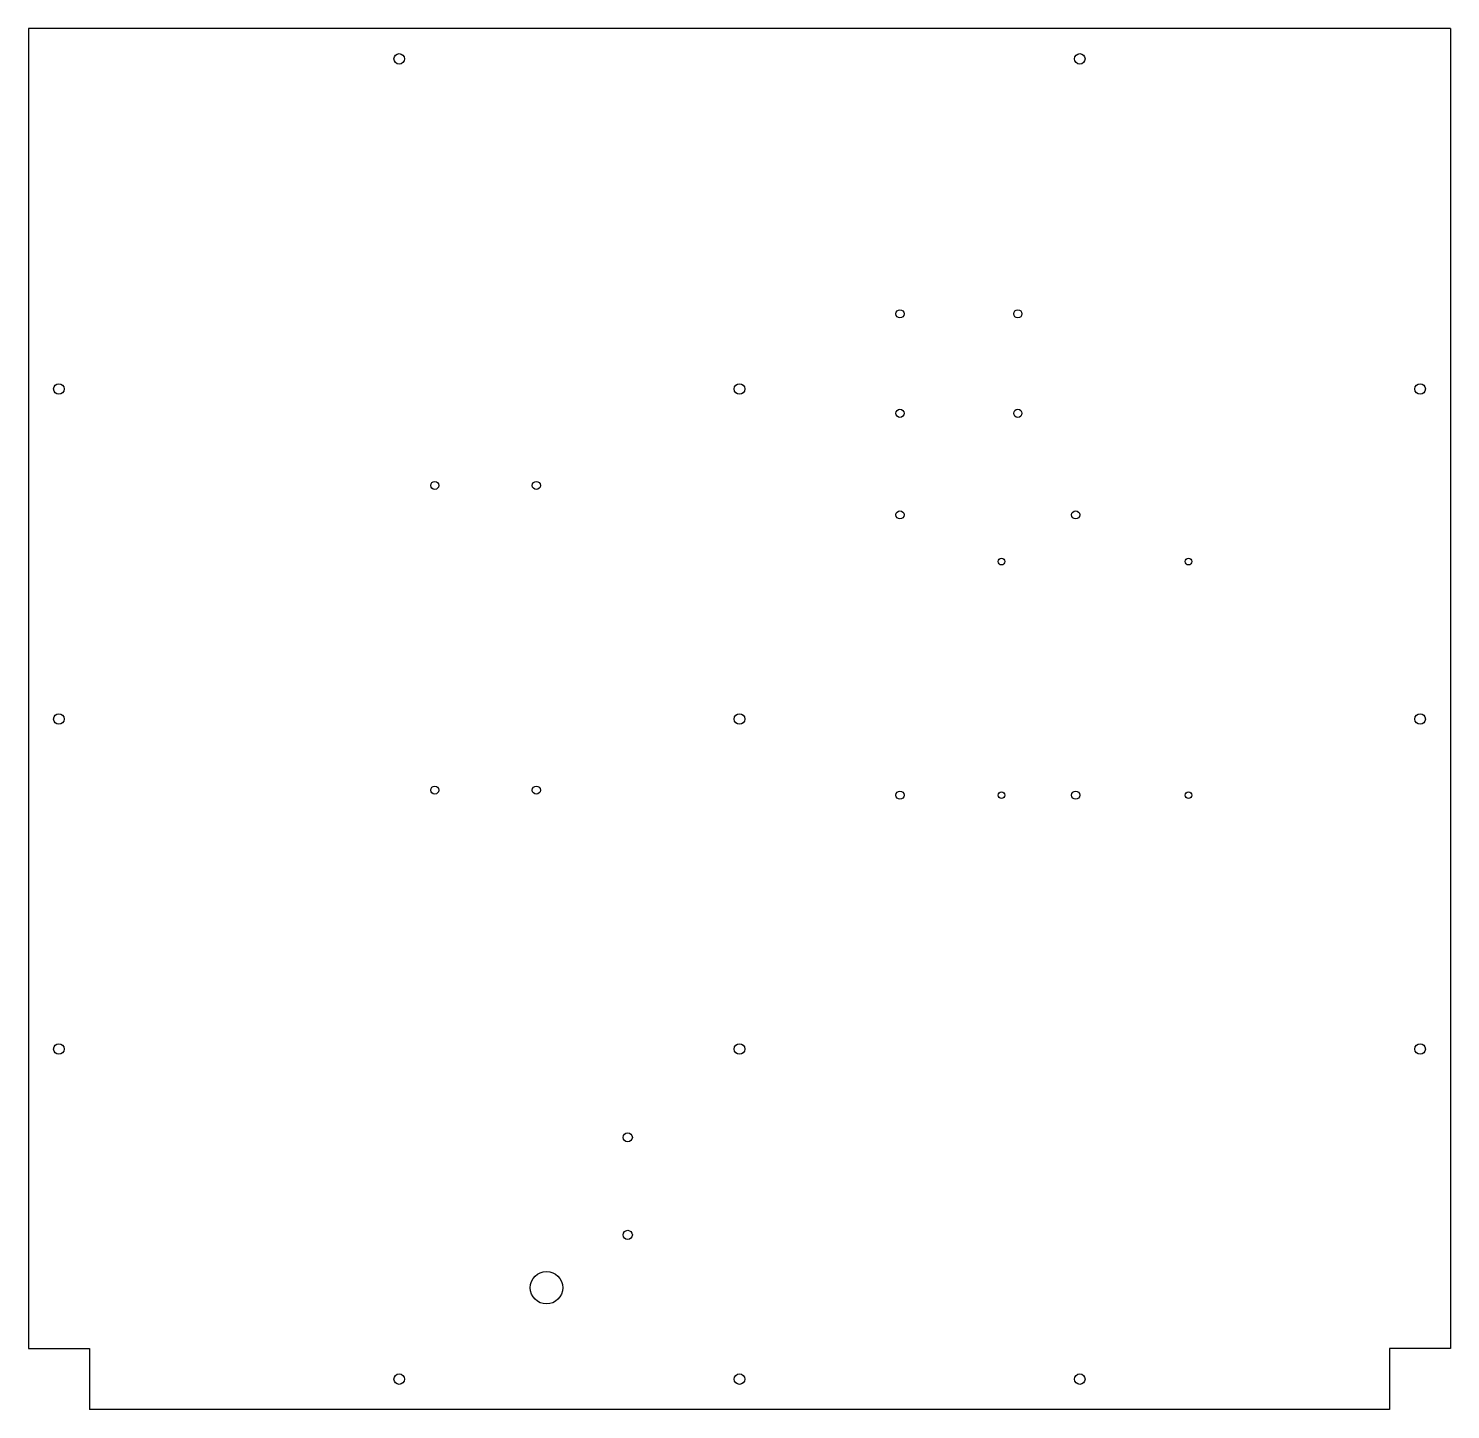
# Model space of a CAD drawing. Extents: x -350 to 350, y -340 to 340.
import ezdxf

# ---------------------------------------------------------------- set-up
doc = ezdxf.new("R2010")
doc.units = 0
doc.layers.get('0').update_dxf_attribs({"linetype": 'continuous'})

msp = doc.modelspace()

# ---------------------------------------------------------------- linework, layer by layer
at = {"color": 0}
for p, q in [((-350, 340), (-350, -310)), ((-350, 340), (-350, -310)), ((350, 340), (-350, 340)), ((350, 340), (-350, 340)), ((350, 340), (350, -310)), ((350, 340), (350, -310)), ((-350, -310), (-320, -310)), ((-350, -310), (-320, -310)), ((-320, -310), (-320, -340)), ((-320, -310), (-320, -340)), ((350, -310), (320, -310)), ((320, -310), (320, -340)), ((350, -310), (320, -310)), ((320, -310), (320, -340)), ((320, -340), (-320, -340)), ((320, -340), (-320, -340))]:
    msp.add_line(p, q, dxfattribs=at)
for centre, radius in [((-167.5, 325), 2.6), ((-167.5, 325), 2.6), ((167.5, 325), 2.6), ((167.5, 325), 2.6), ((79, 199.5), 2), ((137, 199.5), 2), ((-335, 162.5), 2.6), ((-335, 162.5), 2.6), ((0, 162.5), 2.6), ((0, 162.5), 2.6), ((335, 162.5), 2.6), ((335, 162.5), 2.6), ((79, 150.5), 2), ((137, 150.5), 2), ((-150, 115), 2), ((-150, 115), 2), ((-100, 115), 2), ((-100, 115), 2), ((79, 100.5), 2), ((165.5, 100.5), 2), ((129, 77.5), 1.65), ((129, 77.5), 1.65), ((221, 77.5), 1.65), ((221, 77.5), 1.65), ((-335, 0), 2.6), ((-335, 0), 2.6), ((0, 0), 2.6), ((0, 0), 2.6), ((335, 0), 2.6), ((335, 0), 2.6), ((-150, -35), 2), ((-150, -35), 2), ((-100, -35), 2), ((-100, -35), 2), ((79, -37.5), 2), ((129, -37.5), 1.65), ((129, -37.5), 1.65), ((165.5, -37.5), 2), ((221, -37.5), 1.65), ((221, -37.5), 1.65), ((-335, -162.5), 2.6), ((-335, -162.5), 2.6), ((0, -162.5), 2.6), ((0, -162.5), 2.6), ((335, -162.5), 2.6), ((335, -162.5), 2.6), ((-55, -206), 2.25), ((-55, -206), 2.25), ((-55, -254), 2.25), ((-55, -254), 2.25), ((-95, -280), 8), ((-95, -280), 8), ((-167.5, -325), 2.6), ((-167.5, -325), 2.6), ((0, -325), 2.6), ((0, -325), 2.6), ((167.5, -325), 2.6), ((167.5, -325), 2.6)]:
    msp.add_circle(centre, radius, dxfattribs=at)

doc.saveas('drawing.dxf')
